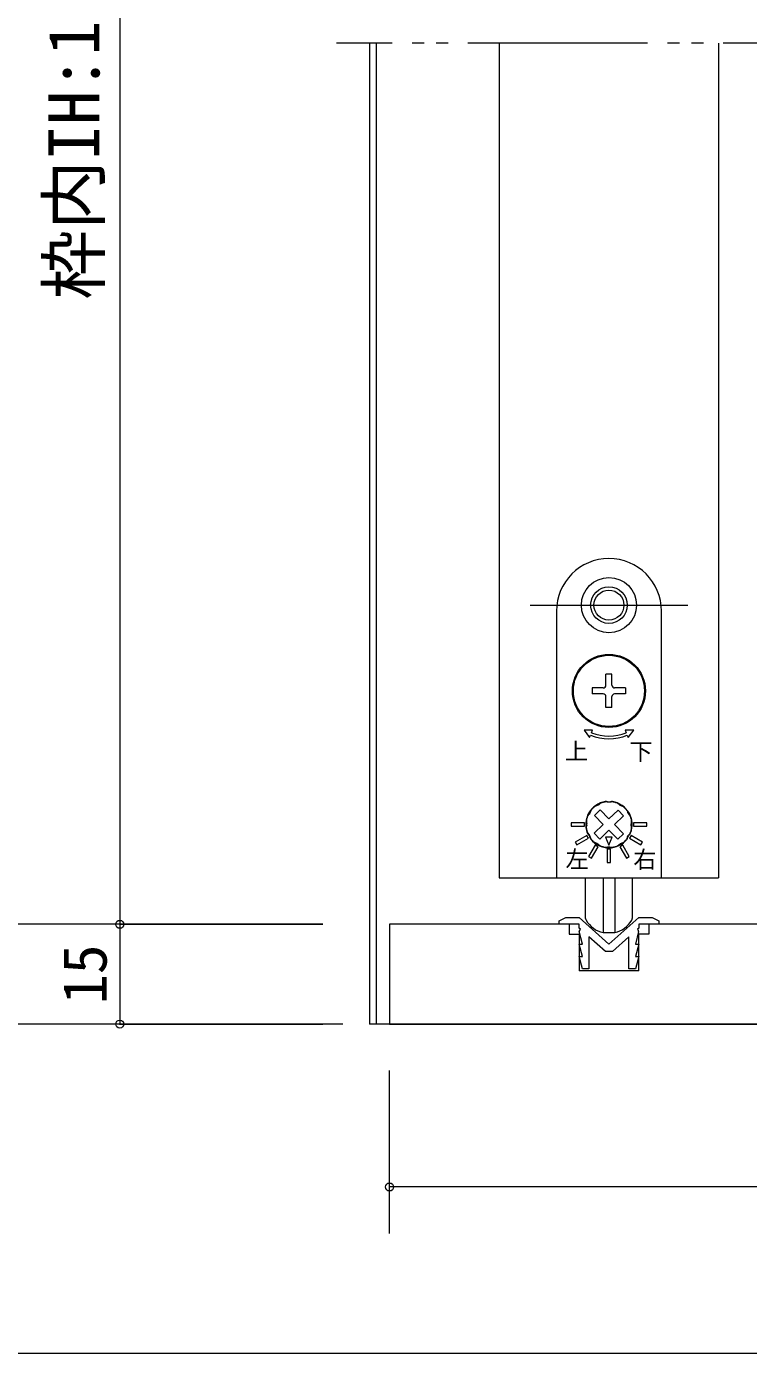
# Model space of a CAD drawing. Units: millimetres on the paper, enlarged 10 times, with parts at other scales. Extents: x -2000 to 2000, y -1385 to 1385.
# Drawn here: x -1191 to -829, y -68 to 598 of the extents above; entities that cross this region are included whole.
import ezdxf
from ezdxf.enums import TextEntityAlignment as Align

# ---------------------------------------------------------------- set-up
doc = ezdxf.new("R2010")
doc.units = ezdxf.units.MM
doc.header["$LTSCALE"] = 10
doc.header["$PDMODE"] = 32
doc.header["$PDSIZE"] = 4
doc.linetypes.add('DOUBLE_CHAIN2', pattern=[12.8, 9, -1, 0.6, -0.6, 0.6, -1])
doc.linetypes.add('USER1', pattern=[19.05, 12.7, -6.35])
for name, color, linetype, lineweight in [('1-0_H-SYM', 7, 'Continuous', 20), ('1-1_0', 7, 'Continuous', 20), ('2-0_18', 7, 'Continuous', 18)]:
    doc.layers.add(name, color=color, linetype=linetype, lineweight=lineweight)
doc.styles.add('ＭＳ ゴシック', font='')
doc.styles.get('ＭＳ ゴシック').set_extended_font_data('MS Gothic')

msp = doc.modelspace()

# ---------------------------------------------------------------- linework, layer by layer
at = {"layer": '1-0_H-SYM'}
msp.add_lwpolyline([(380, -67.5), (-1950, -67.5), (-1950, 1335)], dxfattribs=at)
at = {"layer": '1-1_0'}
msp.add_lwpolyline([(380, -67.5), (-1950, -67.5), (-1950, 1335)], dxfattribs=at)
at = {"layer": '2-0_18', "color": 4, "lineweight": 9}
for p, q in [((-1144.42, 961.42), (-1144.42, 147.6)), ((-1042.63, 147.6), (-1333.28, 147.6)), ((-1144.42, 147.6), (-1144.42, 97.6)), ((-1144.42, 147.6), (-1042.63, 147.6)), ((-1032.52, 97.6), (-1223.94, 97.6)), ((-1144.42, 97.6), (-1042.63, 97.6)), ((-1009.19, -7.4), (-1009.19, 74.27)), ((-522.52, 15.94), (-1009.19, 15.94))]:
    msp.add_line(p, q, dxfattribs=at)
at = {"layer": '2-0_18', "linetype": 'DOUBLE_CHAIN2', "lineweight": 20}
msp.add_line((-495.86, 589.27), (-1035.86, 589.27), dxfattribs=at)
at = {"layer": '2-0_18', "lineweight": 20}
for p, q in [((-1019.19, 589.27), (-1019.19, 97.6)), ((-1015.86, 589.27), (-1015.86, 97.6)), ((-954.19, 589.27), (-954.19, 170.94)), ((-844.19, 589.27), (-844.19, 170.94)), ((-954.19, 170.94), (-844.19, 170.94)), ((-919.19, 147.6), (-1009.19, 147.6)), ((-914.19, 147.6), (-924.19, 147.6)), ((-914.19, 150.94), (-899.19, 137.6)), ((-914.19, 145.75), (-914.19, 147.6)), ((-899.19, 137.6), (-884.19, 150.94)), ((-884.19, 150.94), (-877.52, 150.94)), ((-874.19, 147.6), (-884.19, 147.6)), ((-884.19, 147.6), (-884.19, 145.75)), ((-879.19, 147.6), (-879.19, 142.6)), ((-785.86, 147.6), (-879.19, 147.6)), ((-877.52, 150.94), (-874.19, 149.27)), ((-874.19, 149.27), (-874.19, 147.6)), ((-913.46, 145.1), (-914.19, 145.75)), ((-914.19, 142.6), (-914.19, 124.27)), ((-912.52, 137.6), (-914.07, 143.97)), ((-913.82, 144.79), (-913.46, 145.1)), ((-900.9, 133.94), (-909.19, 141.31)), ((-889.19, 141.31), (-897.48, 133.94)), ((-889.19, 125.27), (-889.19, 141.31)), ((-884.31, 143.97), (-885.86, 137.6)), ((-879.19, 142.6), (-884.19, 142.6)), ((-884.19, 124.27), (-884.19, 142.6)), ((-914.19, 137.6), (-912.52, 137.6)), ((-897.48, 133.94), (-900.9, 133.94)), ((-885.86, 137.6), (-884.19, 137.6)), ((-884.19, 137.6), (-885.86, 131.44)), ((-912.52, 125.27), (-914.19, 131.44)), ((-885.86, 131.44), (-884.19, 131.44)), ((-884.19, 131.44), (-885.86, 125.27)), ((-884.19, 124.27), (-914.19, 124.27)), ((-885.86, 125.27), (-889.19, 125.27)), ((-512.52, 97.6), (-1019.19, 97.6))]:
    msp.add_line(p, q, dxfattribs=at)
at = {"layer": '2-0_18', "color": 2, "linetype": 'USER1'}
msp.add_line((-938.69, 307.6), (-859.69, 307.6), dxfattribs=at)
at = {"layer": '2-0_18'}
for p, q in [((-925.52, 304.6), (-925.52, 170.94)), ((-872.86, 170.94), (-872.86, 304.6)), ((-897.69, 272.94), (-900.69, 272.94)), ((-900.69, 267.44), (-900.69, 272.94)), ((-897.69, 267.44), (-897.69, 272.94)), ((-890.86, 266.1), (-896.36, 266.1)), ((-890.86, 266.1), (-890.86, 263.1)), ((-902.02, 263.1), (-907.52, 263.1)), ((-900.69, 256.27), (-900.69, 261.77)), ((-897.69, 256.27), (-897.69, 261.77)), ((-890.86, 263.1), (-896.36, 263.1)), ((-897.69, 256.27), (-900.69, 256.27)), ((-902.02, 197.64), (-906.44, 202.17)), ((-899.16, 200.43), (-894.62, 204.85)), ((-906.55, 193.21), (-902.02, 197.64)), ((-903.76, 190.35), (-906.55, 193.21)), ((-903.76, 190.35), (-899.23, 194.77)), ((-894.8, 190.24), (-899.23, 194.77)), ((-891.94, 193.04), (-894.8, 190.24)), ((-925.52, 170.94), (-872.86, 170.94)), ((-910.86, 150.49), (-910.86, 170.94)), ((-902.11, 170.94), (-902.11, 143.42)), ((-896.27, 170.94), (-896.27, 143.42)), ((-887.52, 170.94), (-887.52, 150.49)), ((-902.11, 143.42), (-896.27, 143.42))]:
    msp.add_line(p, q, dxfattribs=at)
for points in [[(-902.02, 266.1), (-907.52, 266.1), (-907.52, 263.1)], [(-907.86, 243.66), (-907.35, 244.89), (-911.68, 244.9), (-908.89, 241.2), (-908.37, 242.43)], [(-890.01, 242.43), (-889.5, 241.2), (-886.7, 244.9), (-891.03, 244.89), (-890.52, 243.66)], [(-899.16, 200.43), (-903.58, 204.96), (-906.44, 202.17)], [(-891.94, 193.04), (-896.36, 197.57), (-891.83, 201.99), (-894.62, 204.85)]]:
    msp.add_lwpolyline(points, dxfattribs=at)
for points in [[(-918.19, 196.77), (-911.52, 196.77), (-911.52, 198.44), (-918.19, 198.44)], [(-880.19, 198.44), (-886.86, 198.44), (-886.86, 196.77), (-880.19, 196.77)], [(-915.23, 187.38), (-909.45, 190.71), (-910.29, 192.16), (-916.06, 188.82)], [(-907.97, 180.73), (-904.64, 186.5), (-906.08, 187.34), (-909.41, 181.56)], [(-899.32, 187.27), (-897.6, 191.25), (-900.93, 191.29)], [(-888.97, 181.56), (-892.3, 187.34), (-893.75, 186.5), (-890.41, 180.73)], [(-882.32, 188.82), (-888.09, 192.16), (-888.93, 190.71), (-883.15, 187.38)], [(-898.36, 185.27), (-900.02, 185.27), (-900.02, 178.6), (-898.36, 178.6)]]:
    msp.add_lwpolyline(points, close=True, dxfattribs=at)
at = {"layer": '2-0_18', "lineweight": 20}
for points in [[(-1009.19, 147.6), (-1009.19, 97.6), (-522.52, 97.6)], [(-924.19, 147.6), (-924.19, 149.27), (-920.86, 150.94), (-914.19, 150.94)], [(-919.19, 147.6), (-919.19, 142.6), (-914.19, 142.6)], [(-909.19, 141.31), (-909.19, 125.27), (-912.52, 125.27)], [(-884.19, 145.75), (-884.92, 145.1), (-884.57, 144.79)], [(-914.19, 131.44), (-912.52, 131.44), (-914.19, 137.6)]]:
    msp.add_lwpolyline(points, dxfattribs=at)
at = {"layer": '2-0_18'}
for centre, radius in [((-899.19, 307.6), 13.83), ((-899.19, 307.6), 9.17), ((-899.19, 307.6), 7.5), ((-899.19, 264.6), 18.33), ((-899.19, 264.6), 17.83)]:
    msp.add_circle(centre, radius, dxfattribs=at)
for centre, radius, start, end in [((-899.19, 304.6), 26.33, 0, 180), ((-902.02, 267.44), 1.33, 270, 360), ((-896.36, 267.44), 1.33, 180, 270), ((-902.02, 261.77), 1.33, 360, 90), ((-896.36, 261.77), 1.33, 90, 180), ((-899.19, 264.6), 24, 247.5, 292.5), ((-899.19, 264.6), 22.67, 247.5, 292.5), ((-899.19, 197.6), 11.67, 98.90298, 201.09702), ((-899.19, 197.6), 11.5, 130.42431, 138.17431), ((-904.49, 203.82), 3.33, 99.87866, 130.42431), ((-899.19, 197.6), 11.17, 116.90028, 121.69834), ((-901.74, 205.36), 3.33, 108.17431, 138.71996), ((-899.19, 197.6), 11.5, 100.42431, 108.17431), ((-900.67, 205.63), 3.33, 69.87866, 100.42431), ((-900.64, 206.82), 2.33, 72.61143, 98.90298), ((-899.19, 211.44), 2.5, 252.61143, 287.38857), ((-899.19, 197.6), 11.17, 86.90028, 91.69834), ((-897.52, 205.6), 3.33, 78.17431, 108.71996), ((-897.75, 206.82), 2.33, 81.09702, 107.38857), ((-899.19, 197.6), 11.67, 338.90298, 81.09702), ((-899.19, 197.6), 11.5, 70.42431, 78.17431), ((-896.45, 205.3), 3.33, 39.87866, 70.42431), ((-899.19, 197.6), 11.17, 56.90028, 61.69834), ((-893.74, 203.69), 3.33, 48.17431, 78.71996), ((-907.18, 199.28), 3.33, 168.17431, 198.71996), ((-899.19, 197.6), 11.5, 160.42431, 168.17431), ((-906.89, 200.34), 3.33, 129.87866, 160.42431), ((-899.19, 197.6), 11.17, 146.90028, 151.69834), ((-905.28, 203.05), 3.33, 138.17431, 168.71996), ((-899.19, 197.6), 11.5, 40.42431, 48.17431), ((-892.97, 202.9), 3.33, 9.87866, 40.42431), ((-899.19, 197.6), 11.17, 26.90028, 31.69834), ((-891.43, 200.15), 3.33, 18.17431, 48.71996), ((-899.19, 197.6), 11.5, 10.42431, 18.17431), ((-891.16, 199.08), 3.33, 339.87866, 10.42431), ((-907.22, 196.12), 3.33, 159.87866, 190.42431), ((-899.19, 197.6), 11.5, 190.42431, 198.17431), ((-899.19, 197.6), 11.17, 176.90028, 181.69834), ((-906.95, 195.06), 3.33, 198.17431, 228.71996), ((-907.9, 194.24), 2.33, 201.09702, 227.38857), ((-891.5, 194.87), 3.33, 309.87866, 340.42431), ((-890.48, 194.24), 2.33, 312.61143, 338.90298), ((-899.19, 197.6), 11.5, 340.42431, 348.17431), ((-899.19, 197.6), 11.17, 356.90028, 1.69834), ((-891.2, 195.93), 3.33, 348.17431, 18.71996), ((-911.17, 190.69), 2.5, 12.61143, 47.38857), ((-899.19, 197.6), 11.17, 206.90028, 211.69834), ((-906.45, 191.74), 2.33, 192.61143, 218.90298), ((-905.41, 192.31), 3.33, 189.87866, 220.42431), ((-899.19, 197.6), 11.67, 218.90298, 321.09702), ((-899.19, 197.6), 11.5, 220.42431, 228.17431), ((-904.64, 191.52), 3.33, 228.17431, 258.71996), ((-899.19, 197.6), 11.17, 236.90028, 241.69834), ((-901.93, 189.91), 3.33, 219.87866, 250.42431), ((-899.19, 197.6), 11.5, 250.42431, 258.17431), ((-900.86, 189.61), 3.33, 258.17431, 288.71996), ((-899.19, 197.6), 11.17, 266.90028, 271.69834), ((-897.71, 189.57), 3.33, 249.87866, 280.42431), ((-899.19, 197.6), 11.5, 280.42431, 288.17431), ((-896.64, 189.84), 3.33, 288.17431, 318.71996), ((-899.19, 197.6), 11.17, 296.90028, 301.69834), ((-893.89, 191.39), 3.33, 279.87866, 310.42431), ((-899.19, 197.6), 11.5, 310.42431, 318.17431), ((-893.1, 192.16), 3.33, 318.17431, 348.71996), ((-891.93, 191.74), 2.33, 321.09702, 347.38857), ((-899.19, 197.6), 11.17, 326.90028, 331.69834), ((-887.21, 190.69), 2.5, 132.61143, 167.38857), ((-909.19, 150.49), 1.67, 180, 210.56067), ((-899.14, 156.42), 13.33, 210.56067, 257.16143), ((-899.24, 156.42), 13.33, 282.83857, 329.43933), ((-889.19, 150.49), 1.67, 329.43933, 360)]:
    msp.add_arc(centre, radius, start, end, dxfattribs=at)
at = {"layer": '2-0_18', "lineweight": 20}
for centre, start, end in [((-913.26, 144.16), 131.63354, 193.67131), ((-885.12, 144.16), 346.32869, 48.36646)]:
    msp.add_arc(centre, 0.833, start, end, dxfattribs=at)
at = {"layer": '2-0_18', "color": 4}
for p in [(-1144.42, 147.6), (-1144.42, 97.6), (-1009.19, 15.94)]:
    msp.add_point(p, dxfattribs=at)

# ---------------------------------------------------------------- texts
at = {"layer": '2-0_18', "style": 'ＭＳ ゴシック'}
for s, height, p in [('枠内IH:1,985', 25.66, (-1146.93, 460.67)), ('15', 21.99, (-1144.42, 107.6))]:
    msp.add_text(s, height=height, rotation=90, dxfattribs=at).set_placement(p, align=Align.BOTTOM_LEFT)
for s, p in [('上', (-921.27, 227.54)), ('下', (-888.95, 227.29)), ('左', (-920.96, 173.36)), ('右', (-886.98, 173.28))]:
    msp.add_text(s, height=8.55, dxfattribs=at).set_placement(p, align=Align.BOTTOM_LEFT)

doc.saveas('drawing.dxf')
